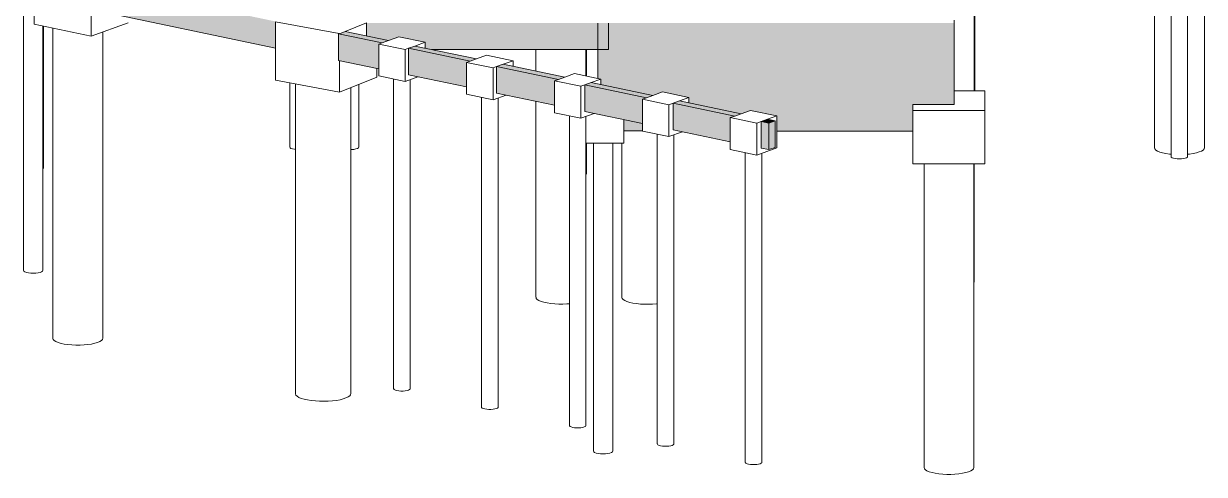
# Model space of a CAD drawing. Header units: centimetres. Extents: x -2102 to 22188, y -1637 to 88376.
# Drawn here: x 20034 to 22168, y 74637 to 75452 of the extents above; entities that cross this region are included whole.
import ezdxf

# ---------------------------------------------------------------- set-up
doc = ezdxf.new("R2010")
doc.units = ezdxf.units.CM
doc.layers.add('S-BEAM', color=7, linetype='Continuous', lineweight=18)
doc.layers.add('S-FNDN', color=7, linetype='Continuous', lineweight=18)

msp = doc.modelspace()

# ---------------------------------------------------------------- hatches: boundary and pattern name
at = {"layer": 'S-BEAM', "true_color": 0xbfbfbf}
for points in [[(20489.17, 75408.11), (20489.17, 75456.2), (20156.06, 75526.01), (20156.06, 75477.92), (20364.81, 75434.17)], [(20675.63, 75370.71), (20675.63, 75415.37), (20681.67, 75417.55), (20603.15, 75433.86), (20603.87, 75385.61), (20672.44, 75371.37)], [(20681.67, 75417.55), (20693.16, 75421.69), (20613.45, 75437.46), (20604.85, 75433.5), (20661.73, 75421.69)], [(21087.05, 75405.25), (21071.78, 75453.34), (20653.35, 75453.48), (20653.35, 75429.96), (20693.16, 75421.69), (20711.9, 75428.45), (20759.69, 75418.52), (20759.69, 75407.87), (20771.82, 75405.35), (21071.78, 75405.25)], [(20840.99, 75384.46), (20852.47, 75388.6), (20740.95, 75411.76), (20729.47, 75407.62), (20817.21, 75389.4)], [(20834.41, 75337.73), (20834.41, 75382.09), (20840.99, 75384.46), (20729.47, 75407.62), (20729.47, 75359.53), (20824.91, 75339.71)], [(21000.3, 75351.37), (21011.78, 75355.51), (20900.27, 75378.67), (20888.78, 75374.53), (20967.61, 75358.16)], [(20993.19, 75304.75), (20993.19, 75348.81), (21000.3, 75351.37), (20888.78, 75374.53), (20888.78, 75326.44), (20967.61, 75310.07)], [(21159.73, 75318.26), (21171.22, 75322.4), (21059.58, 75345.59), (21048.09, 75341.44), (21118.01, 75326.92)], [(21152.1, 75271.75), (21152.1, 75315.51), (21159.73, 75318.26), (21048.09, 75341.44), (21048.09, 75293.35), (21118.52, 75278.73)], [(21319.21, 75285.14), (21330.7, 75289.28), (21218.27, 75312.21), (21207.52, 75308.33), (21318.54, 75285.28)], [(21311.05, 75238.74), (21311.05, 75282.19), (21318.54, 75285.28), (21207.52, 75308.33), (21207.52, 75260.24), (21218.77, 75257.9)], [(21380.6, 75272.39), (21392.09, 75276.53), (21378.49, 75279.35), (21367, 75275.21), (21376.63, 75273.21)], [(21380.6, 75224.29), (21380.6, 75272.39), (21367, 75275.21), (21367, 75227.12)], [(21380.6, 75224.29), (21392.09, 75228.44), (21392.09, 75276.53), (21380.6, 75271.5), (21380.6, 75257.9)]]:
    msp.add_hatch(color=9, dxfattribs=at).paths.add_polyline_path(points, flags=0)
h = msp.add_hatch(color=9, dxfattribs=at)
h.paths.add_polyline_path([(21641.02, 75257.9), (21641.07, 75306), (21715.57, 75306), (21715.57, 75453.13), (21071.78, 75453.34), (21087.05, 75405.25), (21071.78, 75405.25), (21071.78, 75353.1), (21077.26, 75351.96), (21077.26, 75341.91), (21171.22, 75322.4), (21188.37, 75328.59), (21236.17, 75318.66), (21236.17, 75308.91), (21330.7, 75289.28), (21347.32, 75295.27), (21395.12, 75285.35), (21395.12, 75257.99), (21619.33, 75257.91)], flags=0)
h.paths.add_polyline_path([(21152.1, 75258.07), (21152.1, 75271.75), (21118.52, 75278.73), (21118.52, 75258.08)], flags=0)

# ---------------------------------------------------------------- linework, layer by layer
at = {"layer": 'S-BEAM', "lineweight": 9}
for p, q in [((20489.17, 75408.11), (20156.06, 75477.92)), ((21715.59, 75458.33), (21715.59, 75311.17)), ((20603.15, 75433.86), (20604.01, 75434.17)), ((20603.15, 75385.76), (20603.15, 75433.86)), ((20603.15, 75433.86), (20681.67, 75417.55)), ((20604.85, 75434.01), (20604.01, 75434.17)), ((20614.73, 75437.98), (20604.85, 75434.01)), ((20693.16, 75421.69), (20614.73, 75437.98)), ((20653.35, 75453.48), (20653.35, 75429.96)), ((21071.78, 75405.25), (21071.78, 75453.34)), ((21071.78, 75453.34), (21071.78, 75353.1)), ((21090.78, 75405.25), (21090.78, 75453.34)), ((21090.78, 75453.34), (21090.78, 75405.25)), ((21715.57, 75305.97), (21715.57, 75453.13)), ((20681.67, 75417.55), (20693.16, 75421.69)), ((20729.47, 75407.62), (20740.95, 75411.76)), ((20729.47, 75407.62), (20840.99, 75384.46)), ((20729.47, 75359.53), (20729.47, 75407.62)), ((20852.47, 75388.6), (20740.95, 75411.76)), ((21090.78, 75405.25), (20771.82, 75405.35)), ((21090.78, 75405.25), (21071.78, 75405.25)), ((20675.63, 75370.71), (20603.15, 75385.76)), ((20840.99, 75384.46), (20852.47, 75388.6)), ((20888.78, 75374.53), (20900.27, 75378.67)), ((20888.78, 75374.53), (21000.3, 75351.37)), ((20888.78, 75326.44), (20888.78, 75374.53)), ((21011.78, 75355.51), (20900.27, 75378.67)), ((20834.41, 75337.73), (20729.47, 75359.53)), ((21000.3, 75351.37), (21011.78, 75355.51)), ((21048.09, 75341.44), (21059.58, 75345.59)), ((21048.09, 75341.44), (21159.73, 75318.26)), ((21048.09, 75293.35), (21048.09, 75341.44)), ((21171.22, 75322.4), (21059.58, 75345.59)), ((20993.19, 75304.75), (20888.78, 75326.44)), ((21159.73, 75318.26), (21171.22, 75322.4)), ((21207.52, 75308.33), (21219.01, 75312.47)), ((21207.52, 75308.33), (21319.21, 75285.14)), ((21207.52, 75260.24), (21207.52, 75308.33)), ((21330.7, 75289.28), (21219.01, 75312.47)), ((21641.07, 75306), (21715.57, 75305.97)), ((21715.57, 75305.97), (21715.59, 75311.17)), ((21152.1, 75271.75), (21048.09, 75293.35)), ((21319.21, 75285.14), (21330.7, 75289.28)), ((21118.52, 75278.73), (21118.52, 75258.08)), ((21367, 75275.21), (21378.49, 75279.35)), ((21367, 75275.21), (21380.6, 75272.39)), ((21367, 75227.12), (21367, 75275.21)), ((21392.09, 75276.53), (21378.49, 75279.35)), ((21392.09, 75276.53), (21380.6, 75272.39)), ((21380.6, 75272.39), (21380.6, 75224.29)), ((21392.09, 75228.44), (21392.09, 75276.53)), ((21152.1, 75258.07), (21118.52, 75258.08)), ((21311.05, 75238.74), (21207.52, 75260.24)), ((21641.02, 75257.9), (21395.12, 75257.99)), ((21380.6, 75224.29), (21367, 75227.12)), ((21380.6, 75224.29), (21392.09, 75228.44))]:
    msp.add_line(p, q, dxfattribs=at)
at = {"layer": 'S-FNDN', "lineweight": 9}
for p, q in [((22077.8, 75777.27), (22077.8, 75227.61)), ((22167.8, 75227.61), (22167.8, 75777.32)), ((22107.56, 75769.53), (22107.56, 75211.62)), ((22137.56, 75211.62), (22137.56, 75769.52)), ((20052.8, 75547.69), (20052.8, 75451.5)), ((20156.01, 75429.87), (20156.01, 75526.05)), ((21751.93, 75330.59), (21751.93, 75535.36)), ((21752.92, 75330.59), (21752.92, 75535.36)), ((20033.9, 75503.63), (20033.9, 75005.6)), ((20489.17, 75455.59), (20604.01, 75434.17)), ((20489.17, 75455.59), (20489.17, 75349.79)), ((20156.01, 75429.87), (20052.8, 75451.5)), ((20068.9, 75005.6), (20068.9, 75448.13)), ((20069.76, 75190.73), (20069.76, 75447.95)), ((20086.77, 75444.38), (20086.77, 74882.99)), ((20222.89, 75453.77), (20156.01, 75429.87)), ((20176.77, 74882.99), (20176.77, 75437.29)), ((20604.01, 75434.17), (20604.85, 75434.01)), ((20604.85, 75434.01), (20614.73, 75437.98)), ((20614.73, 75437.98), (20653.35, 75453.48)), ((20681.67, 75417.55), (20675.63, 75415.37)), ((20675.63, 75415.37), (20723.42, 75405.44)), ((20675.63, 75357.66), (20675.63, 75415.37)), ((20693.16, 75421.69), (20681.67, 75417.55)), ((20711.9, 75428.45), (20693.16, 75421.69)), ((20759.69, 75418.52), (20711.9, 75428.45)), ((20740.95, 75411.76), (20759.69, 75418.52)), ((20759.69, 75407.91), (20759.69, 75418.52)), ((20723.42, 75405.44), (20729.47, 75407.62)), ((20723.42, 75347.73), (20723.42, 75405.44)), ((20729.47, 75407.62), (20740.95, 75411.76)), ((20870.68, 75395.17), (20852.47, 75388.6)), ((20918.48, 75385.24), (20870.68, 75395.17)), ((20959.89, 75405.29), (20959.89, 75366.29)), ((21049.89, 75357.65), (21049.89, 75405.26)), ((21050.88, 75357.44), (21050.88, 75405.26)), ((20604.85, 75328.21), (20604.85, 75385.41)), ((20672.44, 75355.35), (20672.44, 75371.37)), ((20840.99, 75384.46), (20834.41, 75382.09)), ((20834.41, 75382.09), (20882.21, 75372.16)), ((20834.41, 75324.38), (20834.41, 75382.09)), ((20852.47, 75388.6), (20840.99, 75384.46)), ((20882.21, 75372.16), (20888.78, 75374.53)), ((20882.21, 75314.45), (20882.21, 75372.16)), ((20888.78, 75374.53), (20900.27, 75378.67)), ((20900.27, 75378.67), (20918.48, 75385.24)), ((20918.48, 75374.89), (20918.48, 75385.24)), ((20604.85, 75328.21), (20489.17, 75349.79)), ((20672.44, 75355.35), (20604.85, 75328.21)), ((20723.42, 75347.73), (20675.63, 75357.66)), ((20702.66, 75352.04), (20702.66, 74791.76)), ((20746.39, 75356.01), (20723.42, 75347.73)), ((20732.66, 74791.76), (20732.66, 75351.06)), ((21000.3, 75351.37), (20993.19, 75348.81)), ((20993.19, 75348.81), (21040.99, 75338.88)), ((20993.19, 75291.1), (20993.19, 75348.81)), ((21011.78, 75355.51), (21000.3, 75351.37)), ((21029.47, 75361.89), (21011.78, 75355.51)), ((21077.26, 75351.96), (21029.47, 75361.89)), ((21059.58, 75345.59), (21077.26, 75351.96)), ((21077.26, 75341.91), (21077.26, 75351.96)), ((20514.76, 75345.01), (20514.76, 75229.05)), ((20525.17, 75343.07), (20525.17, 74782.83)), ((20625.17, 74782.83), (20625.17, 75336.37)), ((20639.76, 75228.94), (20639.76, 75342.23)), ((21040.99, 75338.88), (21048.09, 75341.44)), ((21040.99, 75281.17), (21040.99, 75338.88)), ((21048.09, 75341.44), (21059.58, 75345.59)), ((21188.37, 75328.59), (21171.22, 75322.4)), ((21236.17, 75318.66), (21188.37, 75328.59)), ((21771.18, 75330.58), (21715.57, 75330.6)), ((21771.02, 75295.01), (21771.18, 75330.58)), ((21771.18, 75234.4), (21771.18, 75330.58)), ((20882.21, 75314.45), (20834.41, 75324.38)), ((20861.44, 75318.76), (20861.44, 74758.48)), ((20905.7, 75322.93), (20882.21, 75314.45)), ((20891.44, 74758.48), (20891.44, 75317.78)), ((20959.89, 75311.67), (20959.89, 74957.22)), ((21159.73, 75318.26), (21152.1, 75315.51)), ((21152.1, 75315.51), (21199.89, 75305.58)), ((21152.1, 75257.8), (21152.1, 75315.51)), ((21171.22, 75322.4), (21159.73, 75318.26)), ((21199.89, 75305.58), (21207.52, 75308.33)), ((21199.89, 75247.87), (21199.89, 75305.58)), ((21207.52, 75308.33), (21219.01, 75312.47)), ((21219.01, 75312.47), (21236.17, 75318.66)), ((21236.17, 75308.91), (21236.17, 75318.66)), ((21641.07, 75306), (21641.02, 75295.05)), ((21040.99, 75281.17), (20993.19, 75291.1)), ((21020.23, 75285.48), (21020.23, 74725.2)), ((21065.02, 75289.84), (21040.99, 75281.17)), ((21050.23, 74725.2), (21050.23, 75284.5)), ((21319.21, 75285.14), (21311.05, 75282.19)), ((21330.7, 75289.28), (21319.21, 75285.14)), ((21347.32, 75295.27), (21330.7, 75289.28)), ((21395.12, 75285.35), (21347.32, 75295.27)), ((21378.49, 75279.35), (21395.12, 75285.35)), ((21395.12, 75227.64), (21395.12, 75285.35)), ((21641.02, 75295.05), (21771.02, 75295.01)), ((21641.02, 75295.05), (21641.02, 75198.87)), ((21771.02, 75198.82), (21771.02, 75295.01)), ((21118.48, 75235.99), (21118.48, 75278.73)), ((21311.05, 75282.19), (21358.84, 75272.27)), ((21311.05, 75224.48), (21311.05, 75282.19)), ((21358.84, 75272.27), (21367, 75275.21)), ((21358.84, 75214.56), (21358.84, 75272.27)), ((21367, 75275.21), (21378.49, 75279.35)), ((21118.57, 75256.51), (21118.48, 75235.99)), ((21118.57, 75256.51), (21118.57, 75258.08)), ((21199.89, 75247.87), (21152.1, 75257.8)), ((21179.13, 75252.18), (21179.13, 74691.9)), ((21224.45, 75256.72), (21199.89, 75247.87)), ((21209.13, 74691.9), (21209.13, 75251.2)), ((21118.48, 75235.99), (21050.11, 75236.01)), ((21050.88, 75181.44), (21050.88, 75236.01)), ((21063.53, 75236.01), (21063.53, 74678.78)), ((21098.53, 74678.78), (21098.53, 75235.99)), ((21114.89, 75235.99), (21114.89, 74957.01)), ((21358.84, 75214.56), (21311.05, 75224.48)), ((21395.12, 75227.64), (21358.84, 75214.56)), ((21771.18, 75234.4), (21771.02, 75198.82)), ((21338.08, 75218.87), (21338.08, 74658.58)), ((21368.08, 74658.58), (21368.08, 75217.89)), ((21771.02, 75198.82), (21641.02, 75198.87)), ((21661.1, 75198.86), (21661.1, 74649.16)), ((21751.1, 74649.16), (21751.1, 75198.83)), ((21751.93, 74985.75), (21751.93, 75198.83)), ((20069.76, 75190.71), (20069.15, 75189.47)), ((21050.88, 75181.44), (21050.26, 75179.41)), ((21751.8, 74986.69), (21751.76, 74984.66))]:
    msp.add_line(p, q, dxfattribs=at)
for points in [[(20525.14, 75224.67, 0), (20523.45, 75224.91, 0), (20519.84, 75225.67, 0), (20517.07, 75226.67, 0), (20515.34, 75227.83, 0), (20514.76, 75229.07, 0)], [(20639.76, 75228.92, 0), (20639.15, 75227.69, 0), (20637.38, 75226.53, 0), (20634.58, 75225.54, 0), (20630.95, 75224.79, 0), (20626.72, 75224.31, 0), (20625.09, 75224.22, 0)], [(22107.52, 75216.03, 0), (22104.81, 75216.32, 0), (22098.27, 75217.28, 0), (22092.39, 75218.53, 0), (22087.35, 75220.02, 0), (22083.27, 75221.72, 0), (22080.27, 75223.59, 0), (22078.43, 75225.56, 0), (22077.8, 75227.58, 0)], [(22167.8, 75227.63, 0), (22167.21, 75225.61, 0), (22165.4, 75223.63, 0), (22162.42, 75221.77, 0), (22158.37, 75220.06, 0), (22153.35, 75218.56, 0), (22147.49, 75217.31, 0), (22140.96, 75216.34, 0), (22137.61, 75215.98, 0)], [(22122.55, 75207.52, 0), (22118.67, 75207.66, 0), (22115.05, 75208.07, 0), (22111.95, 75208.72, 0), (22109.57, 75209.57, 0), (22108.07, 75210.56, 0), (22107.56, 75211.63, 0)], [(22137.56, 75211.62, 0), (22137.05, 75210.56, 0), (22135.55, 75209.57, 0), (22133.16, 75208.72, 0), (22130.05, 75208.06, 0), (22126.43, 75207.66, 0), (22122.55, 75207.52, 0)], [(20068.9, 75005.58, 0), (20068.28, 75004.34, 0), (20066.51, 75003.19, 0), (20063.71, 75002.2, 0), (20060.06, 75001.44, 0), (20055.83, 75000.97, 0), (20051.3, 75000.82, 0), (20046.78, 75000.99, 0), (20042.56, 75001.47, 0), (20038.96, 75002.24, 0), (20036.2, 75003.23, 0), (20034.47, 75004.39, 0), (20033.9, 75005.63, 0)], [(21020.41, 74945.66, 0), (21015.72, 74945.27, 0), (21008.38, 74944.95, 0), (21000.95, 74944.96, 0), (20993.63, 74945.3, 0), (20986.61, 74945.97, 0), (20980.09, 74946.95, 0), (20974.25, 74948.21, 0), (20969.24, 74949.71, 0), (20965.21, 74951.42, 0), (20962.26, 74953.28, 0), (20960.47, 74955.26, 0), (20959.9, 74957.29, 0)], [(21179.32, 74945.9, 0), (21177.76, 74945.71, 0), (21170.72, 74945.06, 0), (21163.38, 74944.73, 0), (21155.95, 74944.74, 0), (21148.63, 74945.09, 0), (21141.61, 74945.76, 0), (21135.09, 74946.73, 0), (21129.25, 74947.99, 0), (21124.24, 74949.49, 0), (21120.21, 74951.2, 0), (21117.26, 74953.07, 0), (21115.47, 74955.04, 0), (21114.89, 74957.07, 0)], [(20167.49, 74875.5, 0), (20162.5, 74873.99, 0), (20156.67, 74872.73, 0), (20150.16, 74871.75, 0), (20143.15, 74871.07, 0), (20135.83, 74870.72, 0), (20128.4, 74870.71, 0), (20121.06, 74871.03, 0), (20114.01, 74871.67, 0), (20107.45, 74872.63, 0), (20101.55, 74873.86, 0), (20096.47, 74875.35, 0), (20092.36, 74877.04, 0), (20089.32, 74878.9, 0), (20087.44, 74880.87, 0), (20086.77, 74882.89, 0)], [(20176.77, 74883.08, 0), (20176.21, 74881.06, 0), (20174.44, 74879.08, 0), (20171.51, 74877.21, 0), (20167.49, 74875.5, 0)], [(20616.49, 74775.12, 0), (20611.57, 74773.45, 0), (20605.76, 74772.01, 0), (20599.2, 74770.83, 0), (20592.05, 74769.95, 0), (20584.47, 74769.38, 0), (20576.68, 74769.15, 0), (20568.84, 74769.26, 0), (20561.16, 74769.69, 0), (20553.82, 74770.46, 0), (20547.01, 74771.52, 0), (20540.9, 74772.87, 0), (20535.62, 74774.46, 0), (20531.32, 74776.25, 0), (20528.11, 74778.21, 0), (20526.05, 74780.28, 0), (20525.19, 74782.42, 0), (20525.17, 74782.83, 0)], [(20625.15, 74783.24, 0), (20624.77, 74781.1, 0), (20623.17, 74778.99, 0), (20620.38, 74776.99, 0), (20616.49, 74775.12, 0)], [(20708.59, 74788.49, 0), (20705.81, 74789.24, 0), (20703.83, 74790.17, 0), (20702.8, 74791.2, 0), (20702.78, 74792.27, 0)], [(20732.52, 74792.31, 0), (20732.54, 74791.24, 0), (20731.55, 74790.21, 0), (20729.61, 74789.27, 0), (20726.85, 74788.51, 0), (20723.47, 74787.97, 0), (20719.7, 74787.69, 0), (20715.78, 74787.68, 0), (20711.99, 74787.96, 0), (20708.59, 74788.49, 0)], [(20867.38, 74755.21, 0), (20864.59, 74755.96, 0), (20862.62, 74756.89, 0), (20861.58, 74757.92, 0), (20861.56, 74758.99, 0)], [(20891.31, 74759.04, 0), (20891.33, 74757.96, 0), (20890.33, 74756.93, 0), (20888.39, 74756, 0), (20885.64, 74755.23, 0), (20882.26, 74754.69, 0), (20878.48, 74754.41, 0), (20874.57, 74754.41, 0), (20870.78, 74754.68, 0), (20867.38, 74755.21, 0)], [(21026.16, 74721.93, 0), (21023.38, 74722.68, 0), (21021.4, 74723.61, 0), (21020.37, 74724.64, 0), (21020.35, 74725.71, 0)], [(21050.09, 74725.76, 0), (21050.11, 74724.68, 0), (21049.12, 74723.65, 0), (21047.18, 74722.72, 0), (21044.42, 74721.96, 0), (21041.04, 74721.41, 0), (21037.27, 74721.13, 0), (21033.35, 74721.13, 0), (21029.56, 74721.4, 0), (21026.16, 74721.93, 0)], [(21185.06, 74688.63, 0), (21182.28, 74689.38, 0), (21180.3, 74690.3, 0), (21179.27, 74691.34, 0), (21179.25, 74692.41, 0)], [(21208.99, 74692.45, 0), (21209.01, 74691.38, 0), (21208.02, 74690.34, 0), (21206.08, 74689.41, 0), (21203.33, 74688.65, 0), (21199.95, 74688.11, 0), (21196.17, 74687.83, 0), (21192.25, 74687.82, 0), (21188.47, 74688.09, 0), (21185.06, 74688.63, 0)], [(21098.53, 74678.78, 0), (21097.93, 74677.54, 0), (21096.17, 74676.39, 0), (21093.39, 74675.39, 0), (21089.76, 74674.63, 0), (21085.54, 74674.16, 0), (21081.01, 74674, 0), (21076.48, 74674.16, 0), (21072.26, 74674.64, 0), (21068.64, 74675.4, 0), (21065.86, 74676.4, 0), (21064.12, 74677.55, 0), (21063.53, 74678.79, 0)], [(21344.01, 74655.31, 0), (21341.23, 74656.07, 0), (21339.25, 74656.99, 0), (21338.22, 74658.02, 0), (21338.2, 74659.1, 0)], [(21367.94, 74659.14, 0), (21367.96, 74658.07, 0), (21366.97, 74657.03, 0), (21365.03, 74656.1, 0), (21362.28, 74655.34, 0), (21358.9, 74654.8, 0), (21355.12, 74654.52, 0), (21351.2, 74654.51, 0), (21347.42, 74654.78, 0), (21344.01, 74655.31, 0)], [(21751.1, 74649.14, 0), (21750.48, 74647.11, 0), (21748.64, 74645.14, 0), (21745.65, 74643.28, 0), (21741.58, 74641.58, 0), (21736.54, 74640.09, 0), (21730.67, 74638.84, 0), (21724.13, 74637.87, 0), (21717.09, 74637.21, 0), (21709.76, 74636.88, 0), (21702.33, 74636.88, 0), (21695, 74637.22, 0), (21687.97, 74637.88, 0), (21681.44, 74638.85, 0), (21675.58, 74640.11, 0), (21670.56, 74641.6, 0), (21666.5, 74643.31, 0), (21663.52, 74645.17, 0), (21661.7, 74647.14, 0), (21661.1, 74649.17, 0)]]:
    msp.add_polyline3d(points, dxfattribs=at)

doc.saveas('drawing.dxf')
